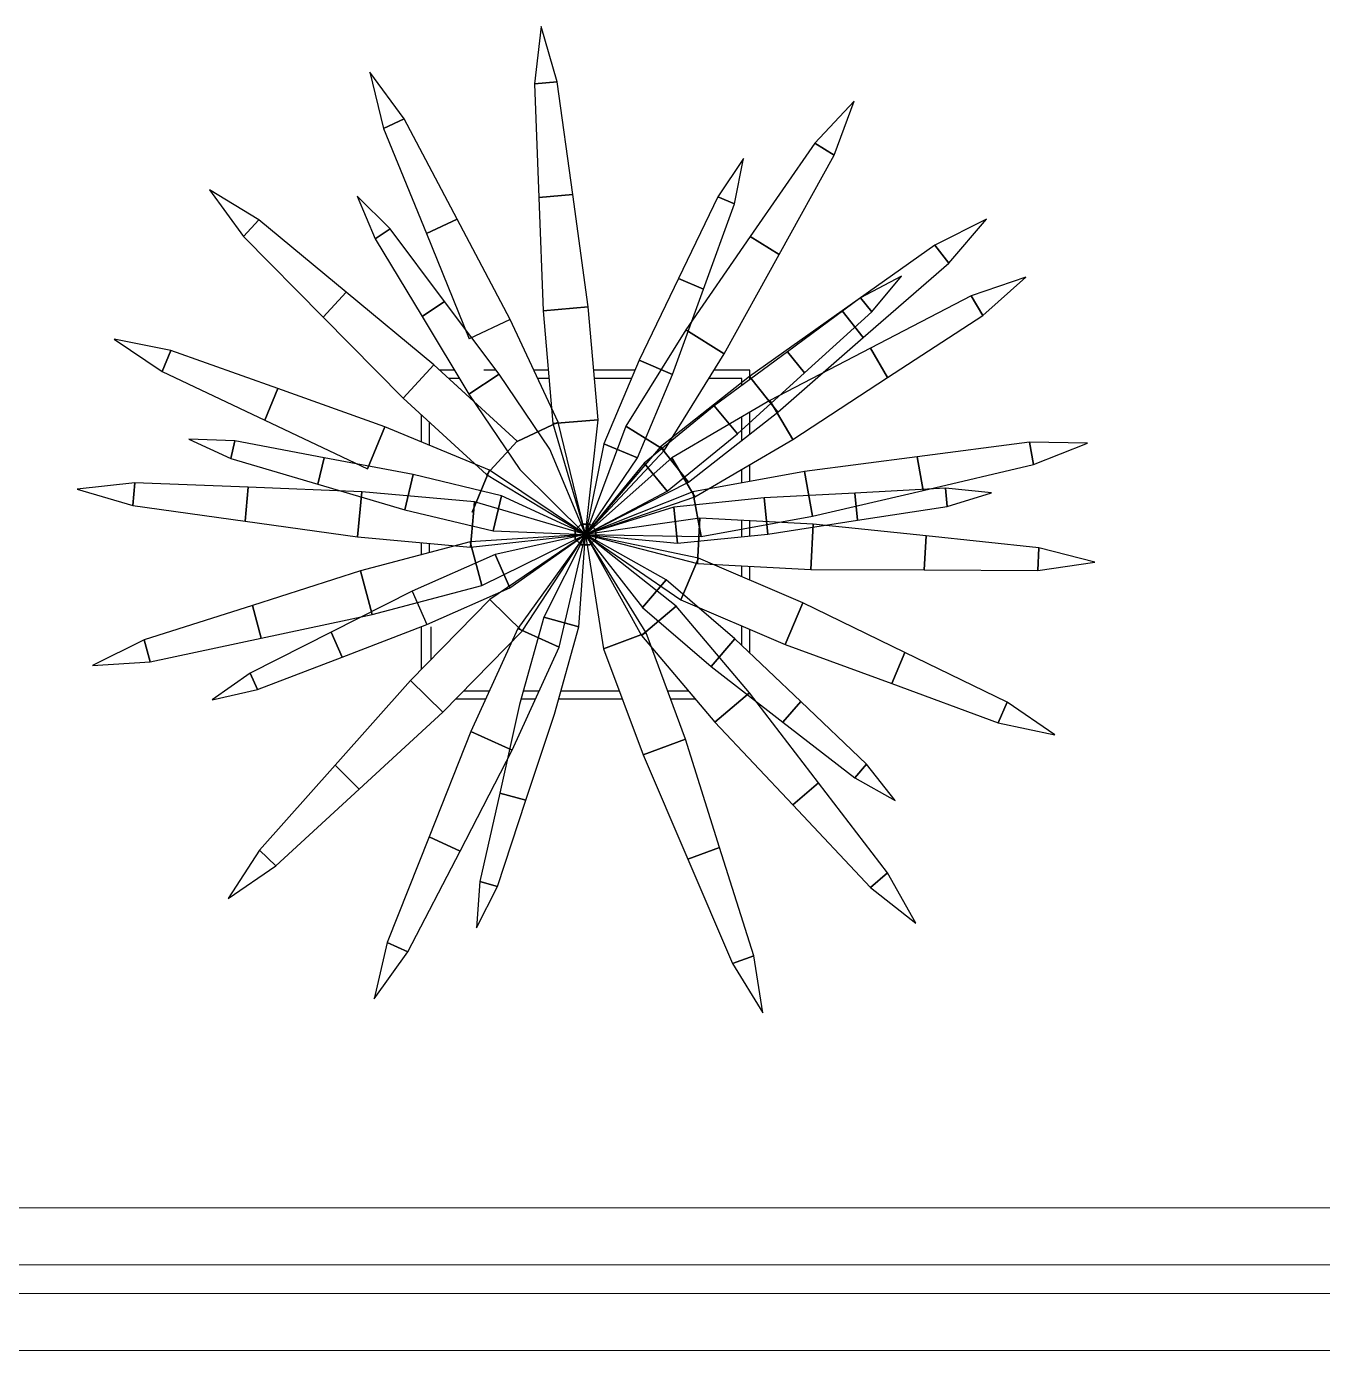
# Model space of a CAD drawing. Header units: inches. Extents: x -98933 to 1585249, y -3352739 to 192771.
# Drawn here: x 42475.85 to 42521.25, y 49656.98 to 49703.38 of the extents above; entities that cross this region are included whole.
import ezdxf

# ---------------------------------------------------------------- set-up
doc = ezdxf.new("R2010")
doc.units = ezdxf.units.IN
doc.header["$MEASUREMENT"] = 0
doc.layers.get('0').update_dxf_attribs({"lineweight": 0})
doc.layers.add('PEJZAJ', color=7, linetype='Continuous')
doc.layers.add('workingdim', color=252, linetype='Continuous', lineweight=5)

# ---------------------------------------------------------------- blocks, each defined once
blk = doc.blocks.new('BITKI4')
at = {"color": 3}
for p, q in [((-0.0424, 0.4646), (-0.0482, 0.4122)), ((-0.0424, 0.4646), (-0.0482, 0.4122)), ((-0.0276, 0.414), (-0.0424, 0.4646)), ((-0.0276, 0.414), (-0.0424, 0.4646)), ((-0.0424, 0.4646), (-0.0424, 0.4646)), ((-0.0424, 0.4646), (-0.0424, 0.4646)), ((-0.1673, 0.3803), (-0.1985, 0.4228)), ((-0.1985, 0.4228), (-0.186, 0.3716)), ((-0.1985, 0.4228), (-0.1985, 0.4228)), ((-0.0276, 0.414), (-0.0482, 0.4122)), ((-0.0482, 0.4122), (-0.0276, 0.414)), ((-0.0482, 0.4122), (-0.0276, 0.414)), ((-0.0276, 0.414), (-0.0482, 0.4122)), ((-0.0482, 0.4122), (-0.0443, 0.3087)), ((-0.0482, 0.4122), (-0.0443, 0.3087)), ((-0.0134, 0.3114), (-0.0276, 0.414)), ((-0.0134, 0.3114), (-0.0276, 0.414)), ((0.2434, 0.3966), (0.2073, 0.3581)), ((0.2249, 0.3472), (0.2434, 0.3966)), ((0.2434, 0.3966), (0.2434, 0.3966)), ((-0.186, 0.3716), (-0.1673, 0.3803)), ((-0.1673, 0.3803), (-0.186, 0.3716)), ((-0.1189, 0.2888), (-0.1673, 0.3803)), ((-0.186, 0.3716), (-0.147, 0.2757)), ((0.2073, 0.3581), (0.1484, 0.2729)), ((0.2073, 0.3581), (0.2249, 0.3472)), ((0.2249, 0.3472), (0.2073, 0.3581)), ((0.1424, 0.3442), (0.1188, 0.3093)), ((0.134, 0.3029), (0.1424, 0.3442)), ((0.1424, 0.3442), (0.1424, 0.3442)), ((0.1748, 0.2566), (0.2249, 0.3472)), ((-0.2998, 0.2882), (-0.3449, 0.3155)), ((-0.3449, 0.3155), (-0.3449, 0.3155)), ((-0.3449, 0.3155), (-0.3137, 0.273)), ((-0.2998, 0.2882), (-0.3449, 0.3155)), ((-0.3449, 0.3155), (-0.3449, 0.3155)), ((-0.3449, 0.3155), (-0.3137, 0.273)), ((-0.18, 0.28), (-0.21, 0.3097)), ((-0.21, 0.3097), (-0.21, 0.3097)), ((-0.21, 0.3097), (-0.1937, 0.2708)), ((-0.0443, 0.3087), (-0.0134, 0.3114)), ((-0.0443, 0.3087), (-0.0134, 0.3114)), ((-0.0134, 0.3114), (-0.0443, 0.3087)), ((-0.0134, 0.3114), (-0.0443, 0.3087)), ((-0.0443, 0.3087), (-0.0405, 0.2053)), ((-0.0443, 0.3087), (-0.0405, 0.2053)), ((0.0007, 0.2089), (-0.0134, 0.3114)), ((0.0007, 0.2089), (-0.0134, 0.3114)), ((0.1188, 0.3093), (0.0829, 0.2346)), ((0.1058, 0.225), (0.134, 0.3029)), ((0.1188, 0.3093), (0.134, 0.3029)), ((0.134, 0.3029), (0.1188, 0.3093)), ((-0.2998, 0.2882), (-0.3137, 0.273)), ((-0.3137, 0.273), (-0.2998, 0.2882)), ((-0.2998, 0.2882), (-0.3137, 0.273)), ((-0.3137, 0.273), (-0.2998, 0.2882)), ((-0.22, 0.2221), (-0.2998, 0.2882)), ((-0.22, 0.2221), (-0.2998, 0.2882)), ((-0.1937, 0.2708), (-0.18, 0.28)), ((-0.18, 0.28), (-0.1937, 0.2708)), ((-0.1303, 0.2137), (-0.18, 0.28)), ((-0.1189, 0.2888), (-0.147, 0.2757)), ((-0.147, 0.2757), (-0.1189, 0.2888)), ((-0.0705, 0.1972), (-0.1189, 0.2888)), ((0.3639, 0.2889), (0.3168, 0.265)), ((0.3639, 0.2889), (0.3168, 0.265)), ((0.3296, 0.2488), (0.3639, 0.2889)), ((0.3296, 0.2488), (0.3639, 0.2889)), ((0.3639, 0.2889), (0.3639, 0.2889)), ((0.3639, 0.2889), (0.3639, 0.2889)), ((-0.3137, 0.273), (-0.241, 0.1993)), ((-0.3137, 0.273), (-0.241, 0.1993)), ((-0.1937, 0.2708), (-0.1509, 0.1999)), ((-0.147, 0.2757), (-0.108, 0.1797)), ((0.1484, 0.2729), (0.0896, 0.1877)), ((0.1748, 0.2566), (0.1484, 0.2729)), ((0.1484, 0.2729), (0.1748, 0.2566)), ((0.1247, 0.1659), (0.1748, 0.2566)), ((0.3168, 0.265), (0.2324, 0.2051)), ((0.3168, 0.265), (0.2324, 0.2051)), ((0.3296, 0.2488), (0.3168, 0.265)), ((0.3168, 0.265), (0.3296, 0.2488)), ((0.3296, 0.2488), (0.3168, 0.265)), ((0.3168, 0.265), (0.3296, 0.2488)), ((0.2516, 0.1807), (0.3296, 0.2488)), ((0.2516, 0.1807), (0.3296, 0.2488)), ((0.0829, 0.2346), (0.047, 0.16)), ((0.0829, 0.2346), (0.1058, 0.225)), ((0.1058, 0.225), (0.0829, 0.2346)), ((0.2863, 0.2369), (0.249, 0.2171)), ((0.2595, 0.2043), (0.2863, 0.2369)), ((0.2863, 0.2369), (0.2863, 0.2369)), ((0.3999, 0.2359), (0.3501, 0.2187)), ((0.3605, 0.2009), (0.3999, 0.2359)), ((0.3999, 0.2359), (0.3999, 0.2359)), ((-0.241, 0.1993), (-0.22, 0.2221)), ((-0.241, 0.1993), (-0.22, 0.2221)), ((-0.22, 0.2221), (-0.241, 0.1993)), ((-0.22, 0.2221), (-0.241, 0.1993)), ((-0.1403, 0.156), (-0.22, 0.2221)), ((-0.1403, 0.156), (-0.22, 0.2221)), ((0.0775, 0.1471), (0.1058, 0.225)), ((0.3501, 0.2187), (0.2582, 0.171)), ((0.3501, 0.2187), (0.3605, 0.2009)), ((0.3605, 0.2009), (0.3501, 0.2187)), ((-0.1509, 0.1999), (-0.1303, 0.2137)), ((-0.1303, 0.2137), (-0.1509, 0.1999)), ((-0.0806, 0.1475), (-0.1303, 0.2137)), ((0.0007, 0.2089), (-0.0405, 0.2053)), ((-0.0405, 0.2053), (0.0007, 0.2089)), ((0.0007, 0.2089), (-0.0405, 0.2053)), ((-0.0405, 0.2053), (0.0007, 0.2089)), ((0.0098, 0.1058), (0.0007, 0.2089)), ((0.0098, 0.1058), (0.0007, 0.2089)), ((0.249, 0.2171), (0.1824, 0.1678)), ((0.249, 0.2171), (0.2595, 0.2043)), ((0.2595, 0.2043), (0.249, 0.2171)), ((-0.241, 0.1993), (-0.1683, 0.1256)), ((-0.241, 0.1993), (-0.1683, 0.1256)), ((-0.1509, 0.1999), (-0.1081, 0.129)), ((-0.0705, 0.1972), (-0.108, 0.1797)), ((-0.0268, 0.1035), (-0.0705, 0.1972)), ((-0.0405, 0.2053), (-0.0315, 0.1022)), ((-0.0405, 0.2053), (-0.0315, 0.1022)), ((0.2324, 0.2051), (0.1479, 0.1452)), ((0.2324, 0.2051), (0.1479, 0.1452)), ((0.1981, 0.1486), (0.2595, 0.2043)), ((0.2324, 0.2051), (0.2516, 0.1807)), ((0.2324, 0.2051), (0.2516, 0.1807)), ((0.2516, 0.1807), (0.2324, 0.2051)), ((0.2516, 0.1807), (0.2324, 0.2051)), ((0.2738, 0.1442), (0.3605, 0.2009)), ((0.0896, 0.1877), (0.0351, 0.0998)), ((0.1247, 0.1659), (0.0896, 0.1877)), ((0.0896, 0.1877), (0.1247, 0.1659)), ((-0.38, 0.169), (-0.4318, 0.1793)), ((-0.4318, 0.1793), (-0.3879, 0.1499)), ((-0.4318, 0.1793), (-0.4318, 0.1793)), ((0.2582, 0.171), (0.1663, 0.1233)), ((0.1735, 0.1127), (0.2516, 0.1807)), ((0.1735, 0.1127), (0.2516, 0.1807)), ((0.2738, 0.1442), (0.2582, 0.171)), ((0.2582, 0.171), (0.2738, 0.1442)), ((-0.3879, 0.1499), (-0.38, 0.169)), ((-0.38, 0.169), (-0.3879, 0.1499)), ((-0.2825, 0.1342), (-0.38, 0.169)), ((0.047, 0.16), (0.015, 0.0837)), ((0.0775, 0.1471), (0.047, 0.16)), ((0.047, 0.16), (0.0775, 0.1471)), ((0.0702, 0.078), (0.1247, 0.1659)), ((0.1824, 0.1678), (0.1157, 0.1186)), ((0.1824, 0.1678), (0.1981, 0.1486)), ((0.1981, 0.1486), (0.1824, 0.1678)), ((-0.3879, 0.1499), (-0.2944, 0.1055)), ((-0.1403, 0.156), (-0.1683, 0.1256)), ((-0.1683, 0.1256), (-0.1403, 0.156)), ((-0.1403, 0.156), (-0.1683, 0.1256)), ((-0.1683, 0.1256), (-0.1403, 0.156)), ((-0.0641, 0.0861), (-0.1403, 0.156)), ((-0.1037, 0.1225), (-0.1403, 0.156)), ((-0.0806, 0.1475), (-0.1081, 0.129)), ((-0.1081, 0.129), (-0.0806, 0.1475)), ((-0.0833, 0.151), (-0.0946, 0.151)), ((-0.0833, 0.151), (-0.0946, 0.151)), ((-0.0833, 0.151), (-0.0946, 0.151)), ((-0.0344, 0.0789), (-0.0806, 0.1475)), ((0.0455, 0.0709), (0.0775, 0.1471)), ((0.1479, 0.1452), (0.0666, 0.0812)), ((0.1479, 0.1452), (0.0666, 0.0812)), ((0.1367, 0.093), (0.1981, 0.1486)), ((0.1735, 0.1127), (0.1479, 0.1452)), ((0.1479, 0.1452), (0.1735, 0.1127)), ((0.1479, 0.1452), (0.1735, 0.1127)), ((0.1735, 0.1127), (0.1479, 0.1452)), ((-0.2825, 0.1342), (-0.2944, 0.1055)), ((-0.2944, 0.1055), (-0.2825, 0.1342)), ((-0.185, 0.0993), (-0.2825, 0.1342)), ((0.1407, 0.1371), (0.1407, 0.1435)), ((0.1407, 0.1371), (0.1407, 0.1435)), ((0.1872, 0.0876), (0.2738, 0.1442)), ((-0.1683, 0.1256), (-0.092, 0.0557)), ((-0.1683, 0.1256), (-0.092, 0.0557)), ((-0.1081, 0.129), (-0.0618, 0.0604)), ((0.1663, 0.1233), (0.077, 0.0711)), ((0.1872, 0.0876), (0.1663, 0.1233)), ((0.1663, 0.1233), (0.1872, 0.0876)), ((0.1157, 0.1186), (0.0517, 0.0662)), ((0.0922, 0.0487), (0.1735, 0.1127)), ((0.0922, 0.0487), (0.1735, 0.1127)), ((0.1367, 0.093), (0.1157, 0.1186)), ((0.1157, 0.1186), (0.1367, 0.093)), ((0.1482, 0.0928), (0.1482, 0.1127)), ((0.1482, 0.0928), (0.1482, 0.1127)), ((0.1482, 0.0928), (0.1482, 0.1127)), ((0.1482, 0.0928), (0.1482, 0.1127)), ((0.1482, 0.0928), (0.1482, 0.1127)), ((-0.2944, 0.1055), (-0.2008, 0.0611)), ((-0.185, 0.0993), (-0.2008, 0.0611)), ((-0.2008, 0.0611), (-0.185, 0.0993)), ((-0.0894, 0.0597), (-0.185, 0.0993)), ((-0.0643, 0.086), (-0.0268, 0.1035)), ((-0.0268, 0.1035), (-0.0643, 0.086)), ((0.0098, 0.1058), (-0.0315, 0.1022)), ((0.0098, 0.1058), (-0.0315, 0.1022)), ((-0.0315, 0.1022), (0.0098, 0.1058)), ((-0.0315, 0.1022), (0.0098, 0.1058)), ((-0.0315, 0.1022), (-0.0018, 0.001)), ((-0.0315, 0.1022), (-0.0018, 0.001)), ((-0.0018, 0.001), (-0.0268, 0.1035)), ((-0.0018, 0.001), (0.0098, 0.1058)), ((-0.0018, 0.001), (0.0098, 0.1058)), ((0.0351, 0.0998), (-0.0018, 0.001)), ((0.0351, 0.0998), (0.0702, 0.078)), ((0.0702, 0.078), (0.0351, 0.0998)), ((0.1407, 0.0868), (0.1407, 0.1083)), ((-0.3217, 0.0865), (-0.3638, 0.0881)), ((-0.3638, 0.0881), (-0.3638, 0.0881)), ((-0.3638, 0.0881), (-0.3255, 0.0704)), ((-0.3255, 0.0704), (-0.3217, 0.0865)), ((-0.3217, 0.0865), (-0.3255, 0.0704)), ((-0.2403, 0.0711), (-0.3217, 0.0865)), ((-0.0641, 0.0861), (-0.092, 0.0557)), ((-0.0641, 0.0861), (-0.092, 0.0557)), ((-0.092, 0.0557), (-0.0641, 0.0861)), ((-0.092, 0.0557), (-0.0641, 0.0861)), ((0.0727, 0.0406), (0.1367, 0.093)), ((0.0979, 0.0354), (0.1872, 0.0876)), ((0.4033, 0.0853), (0.3006, 0.0718)), ((0.4033, 0.0853), (0.3006, 0.0718)), ((0.407, 0.0649), (0.4033, 0.0853)), ((0.4561, 0.0843), (0.4033, 0.0853)), ((0.4033, 0.0853), (0.407, 0.0649)), ((0.407, 0.0649), (0.4033, 0.0853)), ((0.4561, 0.0843), (0.4033, 0.0853)), ((0.4033, 0.0853), (0.407, 0.0649)), ((-0.0018, 0.001), (-0.0344, 0.0789)), ((0.015, 0.0837), (-0.0018, 0.001)), ((0.0666, 0.0812), (-0.0018, 0.001)), ((0.0666, 0.0812), (-0.0018, 0.001)), ((-0.0018, 0.001), (0.0702, 0.078)), ((0.0455, 0.0709), (0.015, 0.0837)), ((0.015, 0.0837), (0.0455, 0.0709)), ((0.0922, 0.0487), (0.0666, 0.0812)), ((0.0922, 0.0487), (0.0666, 0.0812)), ((0.0666, 0.0812), (0.0922, 0.0487)), ((0.0666, 0.0812), (0.0922, 0.0487)), ((0.407, 0.0649), (0.4561, 0.0843)), ((0.407, 0.0649), (0.4561, 0.0843)), ((0.4561, 0.0843), (0.4561, 0.0843)), ((0.4561, 0.0843), (0.4561, 0.0843)), ((-0.3255, 0.0704), (-0.2461, 0.047)), ((-0.2461, 0.047), (-0.2403, 0.0711)), ((-0.2403, 0.0711), (-0.2461, 0.047)), ((-0.1589, 0.0558), (-0.2403, 0.0711)), ((0.077, 0.0711), (-0.0018, 0.001)), ((-0.0018, 0.001), (0.0455, 0.0709)), ((0.0517, 0.0662), (-0.0018, 0.001)), ((0.0727, 0.0406), (0.0517, 0.0662)), ((0.0517, 0.0662), (0.0727, 0.0406)), ((0.077, 0.0711), (0.0979, 0.0354)), ((0.0979, 0.0354), (0.077, 0.0711)), ((0.3006, 0.0718), (0.198, 0.0584)), ((0.3006, 0.0718), (0.198, 0.0584)), ((0.3006, 0.0718), (0.3062, 0.0413)), ((0.3006, 0.0718), (0.3062, 0.0413)), ((0.3062, 0.0413), (0.3006, 0.0718)), ((0.3062, 0.0413), (0.3006, 0.0718)), ((0.3062, 0.0413), (0.407, 0.0649)), ((0.3062, 0.0413), (0.407, 0.0649)), ((-0.1589, 0.0558), (-0.1666, 0.0236)), ((-0.1666, 0.0236), (-0.1589, 0.0558)), ((-0.0784, 0.0364), (-0.1589, 0.0558)), ((-0.1053, 0.0215), (-0.0894, 0.0597)), ((-0.0894, 0.0597), (-0.1053, 0.0215)), ((-0.092, 0.0557), (-0.0018, 0.001)), ((-0.092, 0.0557), (-0.0018, 0.001)), ((-0.0018, 0.001), (-0.0894, 0.0597)), ((-0.0618, 0.0604), (-0.0018, 0.001)), ((-0.0018, 0.001), (0.0922, 0.0487)), ((-0.0018, 0.001), (0.0922, 0.0487)), ((0.198, 0.0584), (0.0962, 0.0399)), ((0.198, 0.0584), (0.0962, 0.0399)), ((0.2054, 0.0177), (0.198, 0.0584)), ((0.198, 0.0584), (0.2054, 0.0177)), ((0.198, 0.0584), (0.2054, 0.0177)), ((0.2054, 0.0177), (0.198, 0.0584)), ((-0.413, 0.0482), (-0.4654, 0.0425)), ((-0.413, 0.0482), (-0.4654, 0.0425)), ((-0.4654, 0.0425), (-0.4654, 0.0425)), ((-0.4654, 0.0425), (-0.4148, 0.0276)), ((-0.4654, 0.0425), (-0.4654, 0.0425)), ((-0.4654, 0.0425), (-0.4148, 0.0276)), ((-0.413, 0.0482), (-0.4148, 0.0276)), ((-0.4148, 0.0276), (-0.413, 0.0482)), ((-0.413, 0.0482), (-0.4148, 0.0276)), ((-0.4148, 0.0276), (-0.413, 0.0482)), ((-0.3095, 0.0441), (-0.413, 0.0482)), ((-0.3095, 0.0441), (-0.413, 0.0482)), ((-0.3123, 0.0132), (-0.3095, 0.0441)), ((-0.3123, 0.0132), (-0.3095, 0.0441)), ((-0.3095, 0.0441), (-0.3123, 0.0132)), ((-0.3095, 0.0441), (-0.3123, 0.0132)), ((-0.206, 0.0401), (-0.3095, 0.0441)), ((-0.206, 0.0401), (-0.3095, 0.0441)), ((-0.2461, 0.047), (-0.1666, 0.0236)), ((-0.2097, -0.0011), (-0.206, 0.0401)), ((-0.206, 0.0401), (-0.2097, -0.0011)), ((-0.2097, -0.0011), (-0.206, 0.0401)), ((-0.206, 0.0401), (-0.2097, -0.0011)), ((-0.103, 0.0308), (-0.206, 0.0401)), ((-0.0784, 0.0364), (-0.0861, 0.0043)), ((-0.0861, 0.0043), (-0.0784, 0.0364)), ((-0.0018, 0.001), (-0.0784, 0.0364)), ((-0.0018, 0.001), (0.0727, 0.0406)), ((0.0962, 0.0399), (-0.0018, 0.001)), ((0.0962, 0.0399), (-0.0018, 0.001)), ((0.1036, -0.0008), (0.0962, 0.0399)), ((0.1036, -0.0008), (0.0962, 0.0399)), ((0.0962, 0.0399), (0.1036, -0.0008)), ((0.0962, 0.0399), (0.1036, -0.0008)), ((0.2438, 0.0388), (0.1611, 0.0344)), ((0.2054, 0.0177), (0.3062, 0.0413)), ((0.2054, 0.0177), (0.3062, 0.0413)), ((0.3265, 0.0432), (0.2438, 0.0388)), ((0.2438, 0.0388), (0.2463, 0.0141)), ((0.2463, 0.0141), (0.2438, 0.0388)), ((0.3265, 0.0432), (0.3282, 0.0267)), ((0.3282, 0.0267), (0.3265, 0.0432)), ((0.3685, 0.0392), (0.3265, 0.0432)), ((0.3282, 0.0267), (0.3685, 0.0392)), ((0.3685, 0.0392), (0.3685, 0.0392)), ((-0.4148, 0.0276), (-0.3123, 0.0132)), ((-0.4148, 0.0276), (-0.3123, 0.0132)), ((-0.103, 0.0308), (-0.1067, -0.0104)), ((-0.103, 0.0308), (-0.1067, -0.0104)), ((-0.1067, -0.0104), (-0.103, 0.0308)), ((-0.1067, -0.0104), (-0.103, 0.0308)), ((-0.0018, 0.001), (-0.103, 0.0308)), ((-0.0018, 0.001), (0.0979, 0.0354)), ((0.0788, 0.0259), (-0.0018, 0.001)), ((0.1611, 0.0344), (0.0788, 0.0259)), ((0.0822, -0.007), (0.0788, 0.0259)), ((0.0788, 0.0259), (0.0822, -0.007)), ((0.1611, 0.0344), (0.1645, 0.0015)), ((0.1645, 0.0015), (0.1611, 0.0344)), ((0.2463, 0.0141), (0.3282, 0.0267)), ((-0.3123, 0.0132), (-0.2097, -0.0011)), ((-0.3123, 0.0132), (-0.2097, -0.0011)), ((-0.1666, 0.0236), (-0.0861, 0.0043)), ((0.1026, 0.016), (-0.0018, 0.001)), ((0.1026, 0.016), (0.1003, -0.0253)), ((0.1003, -0.0253), (0.1026, 0.016)), ((0.2058, 0.0104), (0.1026, 0.016)), ((0.1036, -0.0008), (0.2054, 0.0177)), ((0.1036, -0.0008), (0.2054, 0.0177)), ((0.1645, 0.0015), (0.2463, 0.0141)), ((-0.0018, 0.001), (-0.1071, -0.0056)), ((-0.1067, -0.0104), (-0.0018, 0.001)), ((-0.1067, -0.0104), (-0.0018, 0.001)), ((-0.0965, -0.0455), (-0.0018, 0.001)), ((-0.0018, 0.001), (-0.0891, -0.0583)), ((-0.0018, 0.001), (-0.0891, -0.0583)), ((-0.0861, 0.0043), (-0.0018, 0.001)), ((-0.0018, 0.001), (-0.0842, -0.0173)), ((-0.0708, -0.0476), (-0.0018, 0.001)), ((-0.0018, 0.001), (-0.0635, -0.0846)), ((-0.0595, -0.0873), (-0.0018, 0.001)), ((-0.0595, -0.0873), (-0.0018, 0.001)), ((-0.0018, 0.001), (-0.0399, -0.0743)), ((-0.0259, -0.1017), (-0.0018, 0.001)), ((-0.0112, 0.0049), (-0.0057, 0.0104)), ((-0.0057, 0.0104), (-0.0112, 0.0049)), ((-0.0057, 0.0104), (-0.0112, 0.0049)), ((-0.0112, 0.0049), (-0.0057, 0.0104)), ((-0.0112, 0.0049), (-0.0112, 0.0049)), ((-0.0112, -0.0029), (-0.0112, 0.0049)), ((-0.0112, 0.0049), (-0.0112, 0.0049)), ((-0.0112, 0.0049), (-0.0112, -0.0029)), ((-0.0112, 0.0049), (-0.0112, -0.0029)), ((-0.0112, 0.0049), (-0.0112, 0.0049)), ((-0.0112, -0.0029), (-0.0112, 0.0049)), ((-0.0112, 0.0049), (-0.0112, 0.0049)), ((-0.008, -0.0832), (-0.0018, 0.001)), ((-0.0057, 0.0104), (0.002, 0.0104)), ((0.002, 0.0104), (-0.0057, 0.0104)), ((-0.0057, 0.0104), (-0.0057, 0.0104)), ((-0.0057, 0.0104), (-0.0057, 0.0104)), ((-0.0057, 0.0104), (-0.0057, 0.0104)), ((-0.0057, 0.0104), (-0.0057, 0.0104)), ((0.002, 0.0104), (-0.0057, 0.0104)), ((-0.0057, 0.0104), (0.002, 0.0104)), ((0.1014, -0.0206), (-0.0018, 0.001)), ((-0.0018, 0.001), (0.1036, -0.0008)), ((-0.0018, 0.001), (0.1003, -0.0253)), ((0.1014, -0.0206), (-0.0018, 0.001)), ((-0.0018, 0.001), (0.1036, -0.0008)), ((-0.0018, 0.001), (-0.0018, 0.001)), ((-0.0018, 0.001), (-0.0018, 0.001)), ((-0.0018, 0.001), (-0.0018, 0.001)), ((-0.0018, 0.001), (-0.0018, 0.001)), ((-0.0018, 0.001), (0.0147, -0.1032)), ((0.0535, -0.0888), (-0.0018, 0.001)), ((-0.0018, 0.001), (-0.0018, 0.001)), ((-0.0018, 0.001), (0.0852, -0.0586)), ((-0.0018, 0.001), (-0.0018, 0.001)), ((-0.0018, 0.001), (-0.0018, 0.001)), ((-0.0018, 0.001), (-0.0018, 0.001)), ((-0.0018, 0.001), (-0.0018, 0.001)), ((-0.0018, 0.001), (-0.0018, 0.001)), ((-0.0018, 0.001), (-0.0018, 0.001)), ((-0.0018, 0.001), (-0.0018, 0.001)), ((-0.0018, 0.001), (0.0493, -0.0912)), ((0.0809, -0.0644), (-0.0018, 0.001)), ((-0.0018, 0.001), (-0.0018, 0.001)), ((-0.0018, 0.001), (-0.0018, 0.001)), ((-0.0018, 0.001), (-0.0018, 0.001)), ((-0.0018, 0.001), (-0.0018, 0.001)), ((-0.0018, 0.001), (-0.0018, 0.001)), ((-0.0018, 0.001), (-0.0018, 0.001)), ((-0.0018, 0.001), (-0.0018, 0.001)), ((-0.0018, 0.001), (-0.0018, 0.001)), ((-0.0018, 0.001), (0.0147, -0.1032)), ((0.0535, -0.0888), (-0.0018, 0.001)), ((-0.0018, 0.001), (-0.0018, 0.001)), ((-0.0018, 0.001), (0.0852, -0.0586)), ((-0.0018, 0.001), (-0.0018, 0.001)), ((-0.0018, 0.001), (-0.0018, 0.001)), ((-0.0018, 0.001), (-0.0018, 0.001)), ((-0.0018, 0.001), (-0.0018, 0.001)), ((-0.0018, 0.001), (-0.0018, 0.001)), ((-0.0018, 0.001), (-0.0018, 0.001)), ((-0.0018, 0.001), (0.0501, -0.0655)), ((0.0717, -0.0404), (-0.0018, 0.001)), ((-0.0018, 0.001), (-0.0018, 0.001)), ((-0.0018, 0.001), (0.0822, -0.007)), ((-0.0018, 0.001), (-0.0018, 0.001)), ((-0.0018, 0.001), (-0.0018, 0.001)), ((-0.0018, 0.001), (-0.0018, 0.001)), ((-0.0018, 0.001), (-0.0018, 0.001)), ((0.002, 0.0104), (0.002, 0.0104)), ((0.002, 0.0104), (0.0075, 0.0049)), ((0.0075, 0.0049), (0.002, 0.0104)), ((0.002, 0.0104), (0.002, 0.0104)), ((0.002, 0.0104), (0.002, 0.0104)), ((0.0075, 0.0049), (0.002, 0.0104)), ((0.002, 0.0104), (0.0075, 0.0049)), ((0.002, 0.0104), (0.002, 0.0104)), ((0.0075, 0.0049), (0.0075, -0.0029)), ((0.0075, -0.0029), (0.0075, 0.0049)), ((0.0075, 0.0049), (0.0075, 0.0049)), ((0.0075, 0.0049), (0.0075, 0.0049)), ((0.0075, 0.0049), (0.0075, 0.0049)), ((0.0075, 0.0049), (0.0075, 0.0049)), ((0.0075, -0.0029), (0.0075, 0.0049)), ((0.0075, 0.0049), (0.0075, -0.0029)), ((0.0822, -0.007), (0.1645, 0.0015)), ((0.2036, -0.0309), (0.2058, 0.0104)), ((0.2058, 0.0104), (0.2036, -0.0309)), ((0.3088, -0.0003), (0.2058, 0.0104)), ((-0.2097, -0.0011), (-0.1067, -0.0104)), ((-0.2097, -0.0011), (-0.1067, -0.0104)), ((-0.1071, -0.0056), (-0.2071, -0.0321)), ((-0.0965, -0.0455), (-0.1071, -0.0056)), ((-0.1071, -0.0056), (-0.0965, -0.0455)), ((-0.0112, -0.0029), (-0.0112, -0.0029)), ((-0.0057, -0.0084), (-0.0112, -0.0029)), ((-0.0112, -0.0029), (-0.0112, -0.0029)), ((-0.0112, -0.0029), (-0.0057, -0.0084)), ((-0.0112, -0.0029), (-0.0057, -0.0084)), ((-0.0057, -0.0084), (-0.0112, -0.0029)), ((-0.0112, -0.0029), (-0.0112, -0.0029)), ((-0.0112, -0.0029), (-0.0112, -0.0029)), ((-0.0057, -0.0084), (-0.0057, -0.0084)), ((0.002, -0.0084), (-0.0057, -0.0084)), ((-0.0057, -0.0084), (-0.0057, -0.0084)), ((-0.0057, -0.0084), (0.002, -0.0084)), ((-0.0057, -0.0084), (0.002, -0.0084)), ((-0.0057, -0.0084), (-0.0057, -0.0084)), ((0.002, -0.0084), (-0.0057, -0.0084)), ((-0.0057, -0.0084), (-0.0057, -0.0084)), ((0.0075, -0.0029), (0.002, -0.0084)), ((0.002, -0.0084), (0.0075, -0.0029)), ((0.002, -0.0084), (0.0075, -0.0029)), ((0.0075, -0.0029), (0.002, -0.0084)), ((0.002, -0.0084), (0.002, -0.0084)), ((0.002, -0.0084), (0.002, -0.0084)), ((0.002, -0.0084), (0.002, -0.0084)), ((0.002, -0.0084), (0.002, -0.0084)), ((0.0075, -0.0029), (0.0075, -0.0029)), ((0.0075, -0.0029), (0.0075, -0.0029)), ((0.0075, -0.0029), (0.0075, -0.0029)), ((0.0075, -0.0029), (0.0075, -0.0029)), ((0.3071, -0.0313), (0.3088, -0.0003)), ((0.3088, -0.0003), (0.3071, -0.0313)), ((0.4118, -0.0111), (0.3088, -0.0003)), ((0.4118, -0.0111), (0.4107, -0.0318)), ((0.4107, -0.0318), (0.4118, -0.0111)), ((0.4629, -0.0242), (0.4118, -0.0111)), ((-0.0842, -0.0173), (-0.1599, -0.0508)), ((-0.0842, -0.0173), (-0.0708, -0.0476)), ((-0.0708, -0.0476), (-0.0842, -0.0173)), ((0.0852, -0.0586), (0.1014, -0.0206)), ((0.0852, -0.0586), (0.1014, -0.0206)), ((0.1014, -0.0206), (0.0852, -0.0586)), ((0.1014, -0.0206), (0.0852, -0.0586)), ((0.1965, -0.0612), (0.1014, -0.0206)), ((0.1965, -0.0612), (0.1014, -0.0206)), ((-0.2071, -0.0321), (-0.3057, -0.0637)), ((-0.2071, -0.0321), (-0.1964, -0.0721)), ((-0.1964, -0.0721), (-0.2071, -0.0321)), ((0.1003, -0.0253), (0.2036, -0.0309)), ((0.2036, -0.0309), (0.3071, -0.0313)), ((0.3071, -0.0313), (0.4107, -0.0318)), ((0.4107, -0.0318), (0.4629, -0.0242)), ((0.4629, -0.0242), (0.4629, -0.0242)), ((-0.1964, -0.0721), (-0.0965, -0.0455)), ((-0.1465, -0.0811), (-0.0708, -0.0476)), ((0.0501, -0.0655), (0.0717, -0.0404)), ((0.0717, -0.0404), (0.0501, -0.0655)), ((0.1345, -0.0943), (0.0717, -0.0404)), ((-0.1599, -0.0508), (-0.2338, -0.0881)), ((-0.0891, -0.0583), (-0.1615, -0.1321)), ((-0.0891, -0.0583), (-0.1615, -0.1321)), ((-0.1599, -0.0508), (-0.1465, -0.0811)), ((-0.0891, -0.0583), (-0.0595, -0.0873)), ((-0.0891, -0.0583), (-0.0595, -0.0873)), ((-0.0595, -0.0873), (-0.0891, -0.0583)), ((-0.0595, -0.0873), (-0.0891, -0.0583)), ((0.0852, -0.0586), (0.1803, -0.0992)), ((0.0852, -0.0586), (0.1803, -0.0992)), ((-0.3057, -0.0637), (-0.4043, -0.0952)), ((-0.3057, -0.0637), (-0.2977, -0.0937)), ((-0.2977, -0.0937), (-0.3057, -0.0637)), ((-0.2977, -0.0937), (-0.1964, -0.0721)), ((0.0809, -0.0644), (0.0493, -0.0912)), ((0.0493, -0.0912), (0.0809, -0.0644)), ((0.0501, -0.0655), (0.1129, -0.1194)), ((0.1478, -0.1433), (0.0809, -0.0644)), ((0.1803, -0.0992), (0.1965, -0.0612)), ((0.1965, -0.0612), (0.1803, -0.0992)), ((0.1965, -0.0612), (0.1803, -0.0992)), ((0.1803, -0.0992), (0.1965, -0.0612)), ((0.2896, -0.1065), (0.1965, -0.0612)), ((0.2896, -0.1065), (0.1965, -0.0612)), ((-0.2238, -0.1108), (-0.1465, -0.0811)), ((-0.0635, -0.0846), (-0.1064, -0.1787)), ((-0.0259, -0.1017), (-0.0635, -0.0846)), ((-0.0635, -0.0846), (-0.0259, -0.1017)), ((-0.0399, -0.0743), (-0.062, -0.154)), ((-0.0399, -0.0743), (-0.008, -0.0832)), ((-0.008, -0.0832), (-0.0399, -0.0743)), ((-0.0301, -0.1629), (-0.008, -0.0832)), ((0.1407, -0.1002), (0.1407, -0.0823)), ((-0.4043, -0.0952), (-0.4516, -0.1185)), ((-0.399, -0.1152), (-0.4043, -0.0952)), ((-0.4043, -0.0952), (-0.399, -0.1152)), ((-0.399, -0.1152), (-0.2977, -0.0937)), ((-0.2338, -0.0881), (-0.3078, -0.1254)), ((-0.2238, -0.1108), (-0.2338, -0.0881)), ((-0.2338, -0.0881), (-0.2238, -0.1108)), ((-0.132, -0.1611), (-0.0595, -0.0873)), ((-0.132, -0.1611), (-0.0595, -0.0873)), ((0.0147, -0.1032), (0.0535, -0.0888)), ((0.0147, -0.1032), (0.0535, -0.0888)), ((0.0535, -0.0888), (0.0147, -0.1032)), ((0.0535, -0.0888), (0.0147, -0.1032)), ((0.0493, -0.0912), (0.1163, -0.1701)), ((0.0895, -0.1858), (0.0535, -0.0888)), ((0.0895, -0.1858), (0.0535, -0.0888)), ((0.1129, -0.1194), (0.1345, -0.0943)), ((0.1345, -0.0943), (0.1129, -0.1194)), ((0.1945, -0.1513), (0.1345, -0.0943)), ((-0.0687, -0.1958), (-0.0259, -0.1017)), ((0.0147, -0.1032), (0.0507, -0.2001)), ((0.0147, -0.1032), (0.0507, -0.2001)), ((0.1803, -0.0992), (0.2775, -0.135)), ((0.1803, -0.0992), (0.2775, -0.135)), ((0.2896, -0.1065), (0.2775, -0.135)), ((0.2896, -0.1065), (0.2775, -0.135)), ((0.2775, -0.135), (0.2896, -0.1065)), ((0.2775, -0.135), (0.2896, -0.1065)), ((0.3827, -0.1519), (0.2896, -0.1065)), ((0.3827, -0.1519), (0.2896, -0.1065)), ((-0.4516, -0.1185), (-0.399, -0.1152)), ((-0.4516, -0.1185), (-0.4516, -0.1185)), ((-0.3011, -0.1405), (-0.2238, -0.1108)), ((0.1129, -0.1194), (0.1783, -0.1702)), ((-0.3078, -0.1254), (-0.3423, -0.1497)), ((-0.3011, -0.1405), (-0.3078, -0.1254)), ((-0.3078, -0.1254), (-0.3011, -0.1405)), ((-0.1615, -0.1321), (-0.2303, -0.2095)), ((-0.1615, -0.1321), (-0.2303, -0.2095)), ((-0.1615, -0.1321), (-0.132, -0.1611)), ((-0.132, -0.1611), (-0.1615, -0.1321)), ((-0.1615, -0.1321), (-0.132, -0.1611)), ((-0.132, -0.1611), (-0.1615, -0.1321)), ((-0.3423, -0.1497), (-0.3011, -0.1405)), ((0.1163, -0.1701), (0.1478, -0.1433)), ((0.1478, -0.1433), (0.1163, -0.1701)), ((0.2108, -0.2255), (0.1478, -0.1433)), ((0.2775, -0.135), (0.3746, -0.1709)), ((0.2775, -0.135), (0.3746, -0.1709)), ((-0.3423, -0.1497), (-0.3423, -0.1497)), ((-0.1518, -0.149), (-0.1518, -0.149)), ((-0.1518, -0.149), (-0.1518, -0.149)), ((-0.1518, -0.149), (-0.1518, -0.149)), ((-0.1518, -0.149), (-0.1518, -0.149)), ((-0.062, -0.154), (-0.0801, -0.2349)), ((0.1482, -0.149), (0.1482, -0.149)), ((0.1482, -0.149), (0.1482, -0.149)), ((0.1482, -0.149), (0.1482, -0.149)), ((0.1482, -0.149), (0.1482, -0.149)), ((0.1945, -0.1513), (0.1783, -0.1702)), ((0.1783, -0.1702), (0.1945, -0.1513)), ((0.2546, -0.2084), (0.1945, -0.1513)), ((0.3746, -0.1709), (0.3827, -0.1519)), ((0.3827, -0.1519), (0.3746, -0.1709)), ((0.3746, -0.1709), (0.3827, -0.1519)), ((0.3827, -0.1519), (0.3746, -0.1709)), ((0.4262, -0.1817), (0.3827, -0.1519)), ((0.4262, -0.1817), (0.3827, -0.1519)), ((-0.2082, -0.2312), (-0.132, -0.1611)), ((-0.2082, -0.2312), (-0.132, -0.1611)), ((-0.0562, -0.2415), (-0.0301, -0.1629)), ((-0.1064, -0.1787), (-0.1445, -0.2749)), ((-0.1064, -0.1787), (-0.0687, -0.1958)), ((-0.0687, -0.1958), (-0.1064, -0.1787)), ((0.1163, -0.1701), (0.1872, -0.2455)), ((0.1783, -0.1702), (0.2438, -0.221)), ((0.3746, -0.1709), (0.4262, -0.1817)), ((0.3746, -0.1709), (0.4262, -0.1817)), ((0.0507, -0.2001), (0.0895, -0.1858)), ((0.0895, -0.1858), (0.0507, -0.2001)), ((0.0507, -0.2001), (0.0895, -0.1858)), ((0.0895, -0.1858), (0.0507, -0.2001)), ((0.1205, -0.2845), (0.0895, -0.1858)), ((0.1205, -0.2845), (0.0895, -0.1858)), ((0.4262, -0.1817), (0.4262, -0.1817)), ((0.4262, -0.1817), (0.4262, -0.1817)), ((-0.1163, -0.2878), (-0.0687, -0.1958)), ((0.0507, -0.2001), (0.0915, -0.2953)), ((0.0507, -0.2001), (0.0915, -0.2953)), ((-0.2303, -0.2095), (-0.2991, -0.2869)), ((-0.2303, -0.2095), (-0.2991, -0.2869)), ((-0.2082, -0.2312), (-0.2303, -0.2095)), ((-0.2082, -0.2312), (-0.2303, -0.2095)), ((-0.2303, -0.2095), (-0.2082, -0.2312)), ((-0.2303, -0.2095), (-0.2082, -0.2312)), ((0.2546, -0.2084), (0.2438, -0.221)), ((0.2438, -0.221), (0.2546, -0.2084)), ((0.2806, -0.2416), (0.2546, -0.2084)), ((0.1872, -0.2455), (0.2108, -0.2255)), ((0.2108, -0.2255), (0.1872, -0.2455)), ((0.2738, -0.3076), (0.2108, -0.2255)), ((0.2438, -0.221), (0.2806, -0.2416)), ((-0.2843, -0.3014), (-0.2082, -0.2312)), ((-0.2843, -0.3014), (-0.2082, -0.2312)), ((-0.0801, -0.2349), (-0.0982, -0.3157)), ((-0.0822, -0.3201), (-0.0562, -0.2415)), ((-0.0562, -0.2415), (-0.0801, -0.2349)), ((-0.0801, -0.2349), (-0.0562, -0.2415)), ((0.2806, -0.2416), (0.2806, -0.2416)), ((0.1872, -0.2455), (0.2581, -0.321)), ((-0.1445, -0.2749), (-0.1827, -0.3712)), ((-0.1445, -0.2749), (-0.1163, -0.2878)), ((-0.1163, -0.2878), (-0.1445, -0.2749)), ((-0.2991, -0.2869), (-0.3279, -0.3311)), ((-0.2991, -0.2869), (-0.3279, -0.3311)), ((-0.2991, -0.2869), (-0.2843, -0.3014)), ((-0.2843, -0.3014), (-0.2991, -0.2869)), ((-0.2991, -0.2869), (-0.2843, -0.3014)), ((-0.2843, -0.3014), (-0.2991, -0.2869)), ((-0.1639, -0.3798), (-0.1163, -0.2878)), ((0.1205, -0.2845), (0.0915, -0.2953)), ((0.1205, -0.2845), (0.0915, -0.2953)), ((0.0915, -0.2953), (0.1205, -0.2845)), ((0.0915, -0.2953), (0.1205, -0.2845)), ((0.1516, -0.3833), (0.1205, -0.2845)), ((0.1516, -0.3833), (0.1205, -0.2845)), ((-0.3279, -0.3311), (-0.2843, -0.3014)), ((-0.3279, -0.3311), (-0.2843, -0.3014)), ((0.0915, -0.2953), (0.1323, -0.3905)), ((0.0915, -0.2953), (0.1323, -0.3905)), ((0.2738, -0.3076), (0.2581, -0.321)), ((0.2581, -0.321), (0.2738, -0.3076)), ((0.2994, -0.3537), (0.2738, -0.3076)), ((-0.0982, -0.3157), (-0.1013, -0.3578)), ((-0.1013, -0.3578), (-0.0822, -0.3201)), ((-0.0822, -0.3201), (-0.0982, -0.3157)), ((-0.0982, -0.3157), (-0.0822, -0.3201)), ((0.2581, -0.321), (0.2994, -0.3537)), ((-0.3279, -0.3311), (-0.3279, -0.3311)), ((-0.3279, -0.3311), (-0.3279, -0.3311)), ((-0.1013, -0.3578), (-0.1013, -0.3578)), ((0.2994, -0.3537), (0.2994, -0.3537)), ((-0.1827, -0.3712), (-0.1947, -0.4226)), ((-0.1639, -0.3798), (-0.1827, -0.3712)), ((-0.1827, -0.3712), (-0.1639, -0.3798)), ((-0.1947, -0.4226), (-0.1639, -0.3798)), ((0.1323, -0.3905), (0.1516, -0.3833)), ((0.1516, -0.3833), (0.1323, -0.3905)), ((0.1323, -0.3905), (0.1516, -0.3833)), ((0.1516, -0.3833), (0.1323, -0.3905)), ((0.1599, -0.4354), (0.1516, -0.3833)), ((0.1599, -0.4354), (0.1516, -0.3833)), ((0.1323, -0.3905), (0.1599, -0.4354)), ((0.1323, -0.3905), (0.1599, -0.4354))]:
    blk.add_line(p, q, dxfattribs=at)
at = {"color": 1}
for p, q in [((-0.1214, 0.151), (-0.1348, 0.151)), ((-0.1214, 0.151), (-0.1348, 0.151)), ((-0.1214, 0.151), (-0.1348, 0.151)), ((-0.1214, 0.151), (-0.1348, 0.151)), ((-0.1214, 0.151), (-0.1348, 0.151)), ((-0.1214, 0.151), (-0.1348, 0.151)), ((-0.0357, 0.151), (-0.049, 0.151)), ((-0.0357, 0.151), (-0.049, 0.151)), ((-0.0357, 0.151), (-0.049, 0.151)), ((-0.0357, 0.151), (-0.049, 0.151)), ((-0.0357, 0.151), (-0.049, 0.151)), ((-0.0357, 0.151), (-0.049, 0.151)), ((0.0433, 0.151), (0.0058, 0.151)), ((0.0433, 0.151), (0.0058, 0.151)), ((0.0433, 0.151), (0.0058, 0.151)), ((0.0433, 0.151), (0.0058, 0.151)), ((0.0433, 0.151), (0.0058, 0.151)), ((0.0433, 0.151), (0.0058, 0.151)), ((0.1482, 0.151), (0.1155, 0.151)), ((0.1482, 0.151), (0.1155, 0.151)), ((0.1482, 0.151), (0.1155, 0.151)), ((0.1482, 0.151), (0.1155, 0.151)), ((0.1482, 0.151), (0.1155, 0.151)), ((0.1482, 0.151), (0.1155, 0.151)), ((0.1482, 0.1426), (0.1482, 0.151)), ((0.1482, 0.1426), (0.1482, 0.151)), ((0.1482, 0.1426), (0.1482, 0.151)), ((0.1482, 0.1426), (0.1482, 0.151)), ((0.1482, 0.1426), (0.1482, 0.151)), ((0.1482, 0.1426), (0.1482, 0.151)), ((0.1482, 0.151), (0.1482, 0.151)), ((0.1482, 0.151), (0.1482, 0.151)), ((0.1482, 0.151), (0.1482, 0.151)), ((0.1482, 0.151), (0.1482, 0.151)), ((-0.1169, 0.1435), (-0.1266, 0.1435)), ((-0.1169, 0.1435), (-0.1266, 0.1435)), ((-0.0351, 0.1435), (-0.0455, 0.1435)), ((-0.0351, 0.1435), (-0.0455, 0.1435)), ((0.0401, 0.1435), (0.0065, 0.1435)), ((0.0401, 0.1435), (0.0065, 0.1435)), ((0.1407, 0.1435), (0.1108, 0.1435)), ((0.1407, 0.1435), (0.1108, 0.1435)), ((-0.1518, 0.1105), (-0.1518, 0.0856)), ((-0.1443, 0.1036), (-0.1443, 0.0825)), ((0.1482, 0.0493), (0.1482, 0.0647)), ((0.1482, 0.0493), (0.1482, 0.0647)), ((0.1482, 0.0493), (0.1482, 0.0647)), ((0.1482, 0.0493), (0.1482, 0.0647)), ((0.1482, 0.0493), (0.1482, 0.0647)), ((0.1482, 0.0493), (0.1482, 0.0647)), ((0.1407, 0.048), (0.1407, 0.0604)), ((0.1407, 0.048), (0.1407, 0.0604)), ((0.1407, -0.0009), (0.1407, 0.014)), ((0.1407, -0.0009), (0.1407, 0.014)), ((0.1482, -0.0002), (0.1482, 0.0136)), ((0.1482, -0.0002), (0.1482, 0.0136)), ((0.1482, -0.0002), (0.1482, 0.0136)), ((0.1482, -0.0002), (0.1482, 0.0136)), ((0.1482, -0.0002), (0.1482, 0.0136)), ((0.1482, -0.0002), (0.1482, 0.0136)), ((-0.1518, -0.0063), (-0.1518, -0.0174)), ((-0.1443, -0.007), (-0.1443, -0.0155)), ((0.1407, -0.0373), (0.1407, -0.0275)), ((0.1407, -0.0373), (0.1407, -0.0275)), ((0.1482, -0.0405), (0.1482, -0.0279)), ((0.1482, -0.0405), (0.1482, -0.0279)), ((0.1482, -0.0405), (0.1482, -0.0279)), ((0.1482, -0.0405), (0.1482, -0.0279)), ((0.1482, -0.0405), (0.1482, -0.0279)), ((0.1482, -0.0405), (0.1482, -0.0279)), ((-0.1518, -0.0832), (-0.1518, -0.1222)), ((-0.1428, -0.0832), (-0.1428, -0.113)), ((0.1407, -0.1002), (0.1407, -0.0823)), ((0.1482, -0.1073), (0.1482, -0.0855)), ((0.1482, -0.1073), (0.1482, -0.0855)), ((0.1482, -0.1073), (0.1482, -0.0855)), ((0.1482, -0.1073), (0.1482, -0.0855)), ((0.1482, -0.1073), (0.1482, -0.0855)), ((0.1482, -0.1073), (0.1482, -0.0855)), ((-0.1128, -0.1415), (-0.0894, -0.1415)), ((-0.0585, -0.1415), (-0.044, -0.1415)), ((-0.0242, -0.1415), (0.0289, -0.1415)), ((0.073, -0.1415), (0.092, -0.1415)), ((-0.1201, -0.149), (-0.0929, -0.149)), ((-0.0606, -0.149), (-0.0474, -0.149)), ((-0.0262, -0.149), (0.0317, -0.149)), ((0.0758, -0.149), (0.0984, -0.149))]:
    blk.add_line(p, q, dxfattribs=at)

msp = doc.modelspace()

# ---------------------------------------------------------------- linework, layer by layer
at = {"layer": 'workingdim', "color": 7, "ltscale": 30}
for p, q in [((42412.696, 49661.984), (42556.696, 49661.984)), ((42412.696, 49659.984), (42556.696, 49659.984)), ((42412.696, 49658.984), (42556.696, 49658.984)), ((42412.696, 49656.984), (42556.696, 49656.984))]:
    msp.add_line(p, q, dxfattribs=at)

# ---------------------------------------------------------------- block references
at = {"layer": 'PEJZAJ', "color": 7, "xscale": 38.40000000002328, "yscale": 38.39999999999418, "zscale": 38.40000000000001}
msp.add_blockref('BITKI4', (42495.506, 49685.538), dxfattribs=at)

doc.saveas('drawing.dxf')
